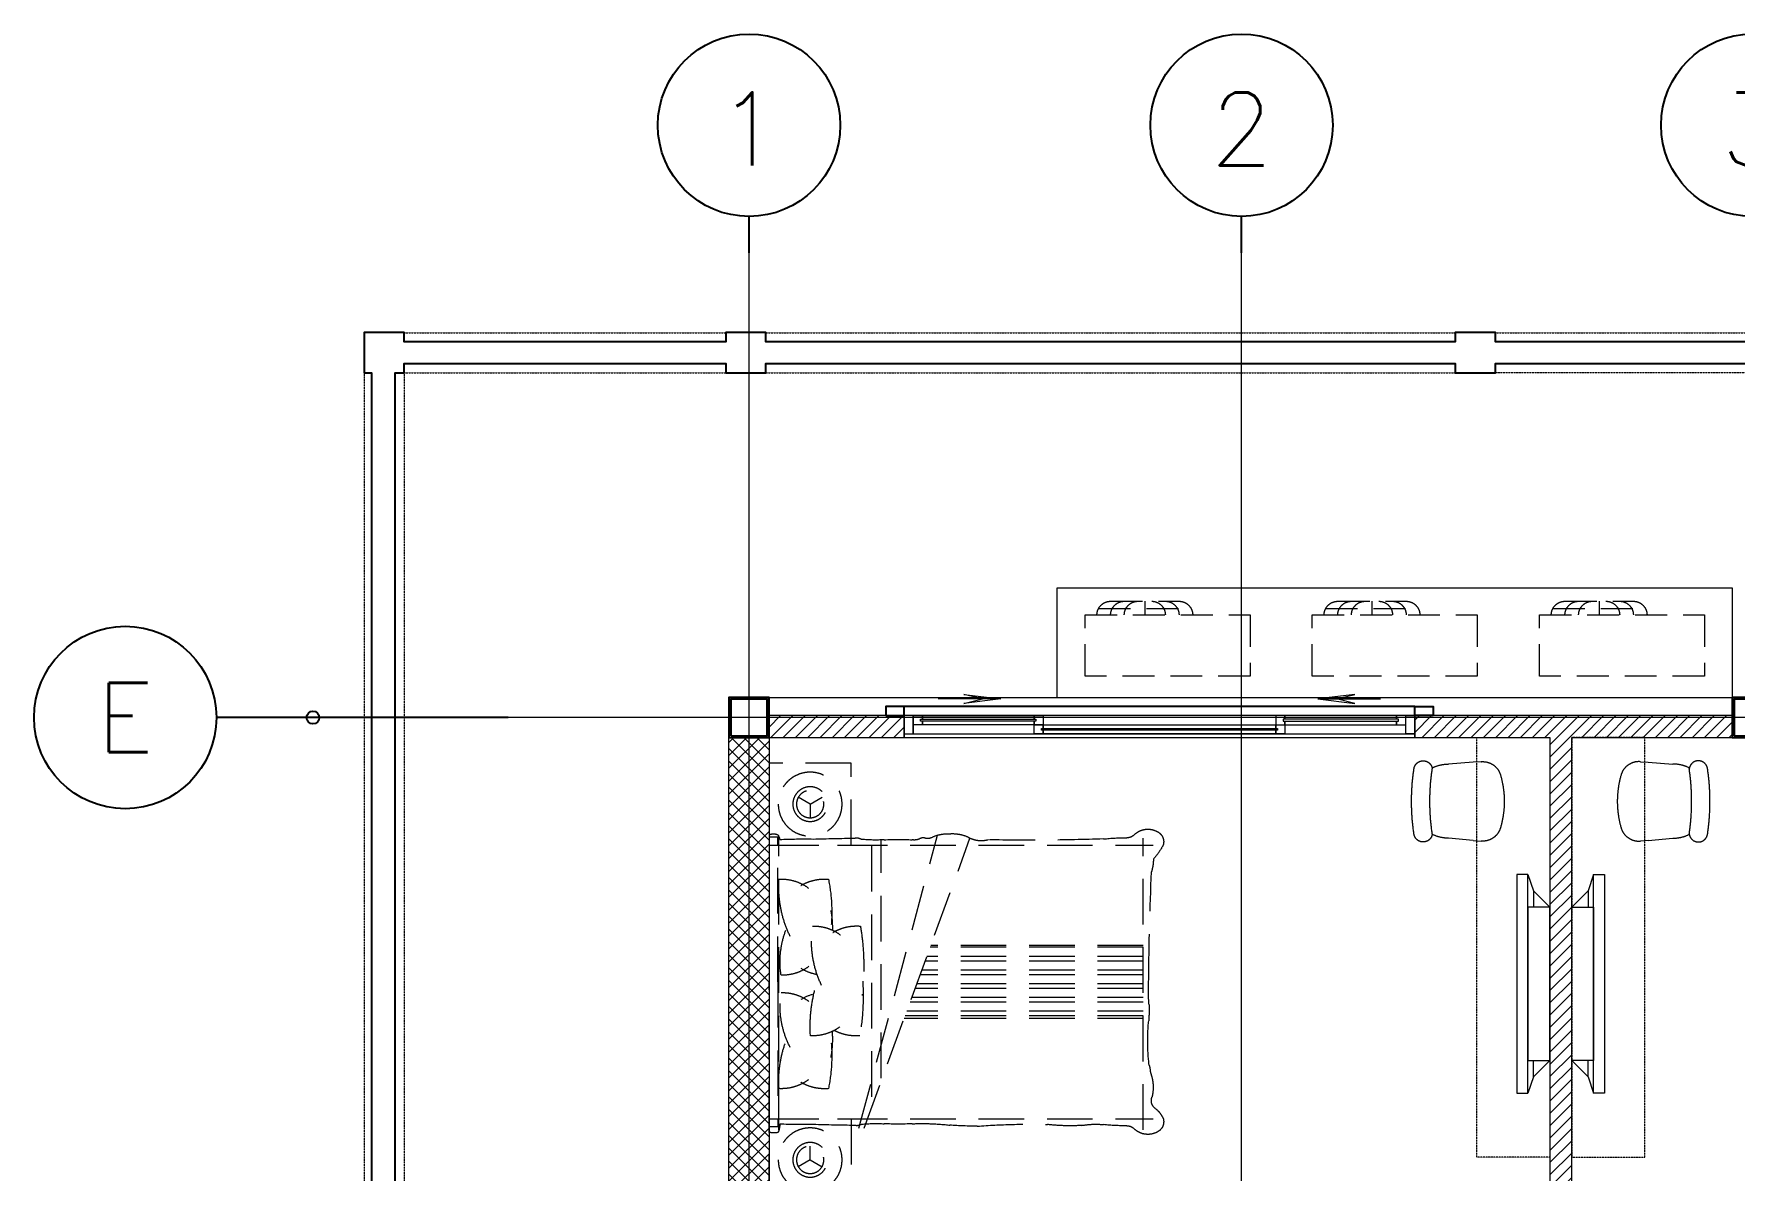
# Model space of a CAD drawing. Header units: millimetres. Extents: x 0 to 71617, y -15450 to 30894.
# Drawn here: x 16587 to 25912, y -542 to 5690 of the extents above; entities that cross this region are included whole.
import ezdxf
from ezdxf.enums import TextEntityAlignment as Align

# ---------------------------------------------------------------- set-up
doc = ezdxf.new("R2010")
doc.units = ezdxf.units.MM
doc.linetypes.add('CENTER2', pattern=[1.125, 0.75, -0.125, 0.125, -0.125])
doc.linetypes.add('HIDDEN', pattern=[0.375, 0.25, -0.125])
for name, color, linetype, lineweight in [('axis', 40, 'CENTER2', 5), ('Beam', 7, 'Continuous', 15), ('Brick Wall Hatch', 254, 'Continuous', 5), ('DIM2', 4, 'Continuous', 5), ('Furniture', 36, 'Continuous', 5), ('Hatch', 8, 'Continuous', 5), ('LINE-DETAIL-SAKURA', 2, 'Continuous', 30), ('Sanitary', 141, 'Continuous', 5), ('Wall Brick', 5, 'Continuous', 15), ('Window', 133, 'Continuous', 5)]:
    doc.layers.add(name, color=color, linetype=linetype, lineweight=lineweight)
for name, color, linetype in [('COL', 5, 'Continuous'), ('DIMS-BUBL-002', 2, 'Continuous'), ('DIMS-BUBL-005', 5, 'Continuous'), ('DIMS-BUBL-008', 250, 'Continuous'), ('Wall', 7, 'Continuous')]:
    doc.layers.add(name, color=color, linetype=linetype)
doc.styles.add('SIMPLEX', font='simplex.shx')

# ---------------------------------------------------------------- blocks, each defined once
blk = doc.blocks.new('FENCE-1ST')
at = {"layer": 'Hatch', "linetype": 'HIDDEN', "elevation": -7.9}
for points in [[(110, 16009), (1871.9, 16009), (1871.9, 15959.6), (110, 15959.6)], [(5871.9, 15959.6), (2091.9, 15959.6), (2091.9, 16009), (5871.9, 16009)], [(6091.9, 16009), (9890, 16009), (9890, 15959.6), (6091.9, 15959.6)], [(-110, 10609.2), (-70, 10609.2), (-70, 15789), (-110, 15789)], [(60, 15789), (110, 15789), (110, 10609.2), (60, 10609.2)], [(110, 15789), (1871.9, 15789), (1871.9, 15839.6), (110, 15839.6)], [(2091.9, 15789), (5871.9, 15789), (5871.9, 15839.6), (2091.9, 15839.6)], [(9890, 15787), (6091.9, 15789), (6091.9, 15839.6), (9890, 15839.6)]]:
    blk.add_lwpolyline(points, close=True, dxfattribs=at)
at = {"layer": 'Wall', "elevation": -7.9}
for points in [[(9890, 15959.6), (6091.9, 15959.7), (6091.9, 16009.6), (5871.9, 16009.6), (5871.9, 15959.6), (2091.9, 15959.6), (2091.9, 16009.6), (1871.9, 16009.6), (1871.9, 15959.6), (110, 15959.6), (110, 16009.6), (-110, 16009.6), (-110, 15789.6), (-70, 15789.6), (-70, 10609.7), (-110, 10609.7), (-110, 10389.7), (-60, 10389.7), (-60, 5509.9), (-110, 5509.9), (-110, 5289.9), (-60, 5289.9), (-60, 110)], [(60, 110), (60, 5289.3), (110.2, 5289.3), (110.2, 5509.9), (60, 5509.9), (60, 10389.7), (110, 10389.7), (110, 10609.7), (60, 10609.7), (60, 15789.6), (110, 15789.6), (110, 15839.6), (1871.9, 15839.6), (1871.9, 15789.6), (2091.9, 15789.6), (2091.9, 15839.6), (5871.9, 15839.6), (5871.9, 15789.6), (6091.9, 15789.6), (6091.9, 15839.6), (9890, 15839.6)]]:
    blk.add_lwpolyline(points, dxfattribs=at)
blk = doc.blocks.new('AC')
at = {"layer": 'Sanitary', "linetype": 'HIDDEN', "ltscale": 700}
for p, q in [((765, 410), (390, 410)), ((577.5, 410), (577.5, 335)), ((831, 370.7), (324, 370.7))]:
    blk.add_line(p, q, dxfattribs=at)
blk.add_lwpolyline([(0, 335), (0, 0), (905, 0), (905, 335), (0, 335)], dxfattribs=at)
for centre, start, end in [((390, 335), 90, 180), ((465, 335), 90, 180), ((540, 335), 90, 180), ((615, 335), 0, 90), ((690, 335), 0, 90), ((765, 335), 0, 90)]:
    blk.add_arc(centre, 75, start, end, dxfattribs=at)
blk = doc.blocks.new('Col-1')
at = {"layer": 'COL'}
for points in [[(-10, -10), (210, -10), (210, 210), (-10, 210)], [(0, 0), (200, 0), (200, 200), (0, 200)]]:
    blk.add_lwpolyline(points, close=True, dxfattribs=at)
blk = doc.blocks.new('COL-1ST')
at = {"layer": 'COL'}
for p in [(-100, 8700), (5400, 8700)]:
    blk.add_blockref('Col-1', p, dxfattribs=at)
blk = doc.blocks.new('AW3')
at = {"layer": 'Wall'}
for points in [[(-100, 120), (0, 120), (0, 170), (-100, 170)], [(2900, 120), (2800, 120), (2800, 170), (2900, 170)]]:
    blk.add_lwpolyline(points, close=True, dxfattribs=at)
blk.add_lwpolyline([(2800, 170), (0, 170)], dxfattribs=at)
at = {"layer": 'Wall Brick'}
blk.add_lwpolyline([(0, 0), (2800, 0), (2800, 120), (0, 120)], close=True, dxfattribs=at)
at = {"layer": 'Window', "color": 8, "elevation": -7.9}
for points in [[(531.2, 211.7), (328.1, 186.7), (429.6, 211.7), (328.1, 236.7), (531.2, 211.7), (187.4, 211.7)], [(2268.8, 211.7), (2471.9, 186.7), (2370.4, 211.7), (2471.9, 236.7), (2268.8, 211.7), (2612.6, 211.7)]]:
    blk.add_lwpolyline(points, dxfattribs=at)
at = {"layer": 'Window'}
for points in [[(50, 20), (50, 120), (0, 120), (0, 20), (50, 20)], [(100, 100), (100, 120), (712.5, 120), (712.5, 100)], [(712.5, 100), (712.5, 120), (762.5, 120), (762.5, 70), (712.5, 70), (712.5, 90)], [(2087.5, 100), (2087.5, 120), (2037.5, 120), (2037.5, 70), (2087.5, 70), (2087.5, 90)], [(2700, 100), (2700, 120), (2087.5, 120), (2087.5, 100)], [(712.5, 90), (712.5, 70), (100, 70), (100, 90)], [(762.5, 50), (762.5, 70), (2037.5, 70), (2037.5, 50)], [(2037.5, 40), (2037.5, 20), (762.5, 20), (762.5, 40)], [(2037.5, 50), (2037.5, 70), (2087.5, 70), (2087.5, 20), (2037.5, 20), (2037.5, 40)], [(2087.5, 90), (2087.5, 70), (2700, 70), (2700, 90)]]:
    blk.add_lwpolyline(points, dxfattribs=at)
at = {"layer": 'Window', "elevation": 0}
for points in [[(100, 90), (100, 70), (50, 70), (50, 120), (100, 120), (100, 100)], [(2700, 90), (2700, 70), (2750, 70), (2750, 120), (2700, 120), (2700, 100)], [(762.5, 40), (762.5, 20), (712.5, 20), (712.5, 70), (762.5, 70), (762.5, 50)]]:
    blk.add_lwpolyline(points, dxfattribs=at)
at = {"layer": 'Window'}
for points in [[(50, 20), (2800, 20), (2800, 120), (50, 120)], [(722.5, 90), (90, 90), (90, 100), (722.5, 100)], [(2077.5, 90), (2710, 90), (2710, 100), (2077.5, 100)], [(2800, 120), (2800, 20), (2750, 20), (2750, 120)], [(2047.5, 40), (752.5, 40), (752.5, 50), (2047.5, 50)]]:
    blk.add_lwpolyline(points, close=True, dxfattribs=at)
blk = doc.blocks.new('2D WALL-1ST')
at = {"layer": 'Brick Wall Hatch'}
h = blk.add_hatch(dxfattribs=at)
h.set_pattern_fill('LINE', color=256, scale=15, angle=45, style=0)
h.set_pattern_definition([(45, (-747547.1, -513433.095), (-33.6759605, 33.6759605), [])])
h.paths.add_polyline_path([(110, 8690), (850, 8690), (850, 8810), (110, 8810)])
h.paths.add_polyline_path([(3650, 8690), (4390, 8690), (4390, 5410), (4300, 5410), (4300, 5290), (4600, 5290), (4600, 5410), (4510, 5410), (4510, 8690), (5390, 8690), (5390, 8810), (3650, 8810)])
h.paths.add_polyline_path([(5610, 8690), (5830, 8690), (5830, 8810), (5610, 8810)])
h.paths.add_polyline_path([(7430, 8690), (7430, 8810), (8000, 8810), (8000, 8690)])
h.paths.add_polyline_path([(7890, 5410), (5500, 5410), (5500, 5290), (7890, 5290)])
h.paths.add_polyline_path([(2810, 5270), (3190, 5270), (3190, 5200), (3330, 5200), (3330, 5290), (3400, 5290), (3400, 5410), (2810, 5410)])
h.paths.add_polyline_path([(110, 5410), (2590, 5410), (2590, 5270), (110, 5270)])
h.paths.add_polyline_path([(-210, 5065), (-210, 5410), (-110, 5410), (-110, 5190), (-70, 5190), (-70, 5065)])
h.paths.add_polyline_path([(-70, 3335), (-70, 3540), (1110, 3540), (1110, 3730), (3190, 3730), (3190, 2430), (2570, 2430), (2570, 2330), (2050, 2330), (2050, 2190), (2810, 2190), (2810, 2290), (3550.3, 2290), (3550.3, 2410), (3330, 2410), (3330, 4400), (3190, 4400), (3190, 3870), (1110, 3870), (1111.5, 4060), (-69.3, 4060), (-70.7, 4265), (-210, 4265), (-210, 3335)])
h.paths.add_polyline_path([(-69.3, 3920), (990, 3920), (990, 3680), (-69.3, 3680)], flags=16)
h.paths.add_polyline_path([(-110, 110), (-110, 2190), (-210, 2190), (-210, 2535), (-70, 2535), (-70, 2330), (1250, 2330), (1250, 2190), (0, 2190), (0, 110)])
h.paths.add_polyline_path([(4450.3, 2290), (7890, 2290), (7890, 2410), (4450.3, 2410)])
at = {"layer": 'Hatch'}
h = blk.add_hatch(dxfattribs=at)
h.set_pattern_fill('NET', color=256, scale=400, angle=135, style=0)
h.set_pattern_definition([(135, (-86110, -5210), (-35.35534, -35.35534), []), (225, (-86110, -5210), (35.35534, -35.35534), [])])
h.paths.add_polyline_path([(110, -110), (900, -110), (900, 110), (110, 110)])
h.paths.add_polyline_path([(1800, -110), (1800, 110), (2810, 110), (2810, -1090), (2590, -1090), (2590, -110)])
h.paths.add_polyline_path([(3050, -1310), (2810, -1310), (2810, -1090), (3050, -1090)])
h.paths.add_polyline_path([(2590, -1310), (2810, -1310), (2810, -1610), (2590, -1610)])
h.paths.add_polyline_path([(6530.3, -1310), (6530.3, -1090), (6990, -1090), (6990, -1610), (6770.3, -1610), (6770.3, -1310)])
h.paths.add_polyline_path([(-110, 8690), (110, 8690), (110, 5410), (-110, 5410)])
at = {"layer": 'Beam'}
blk.add_lwpolyline([(110, 8910), (5390, 8910), (5390, 8810), (110, 8810)], close=True, dxfattribs=at)
at = {"layer": 'Wall Brick'}
blk.add_lwpolyline([(1690, 8910), (1690, 9510), (5390, 9510), (5390, 8910)], dxfattribs=at)
for points in [[(110, 8690), (850, 8690), (850, 8810), (110, 8810)], [(3650, 8690), (4390, 8690), (4390, 5410), (4300, 5410), (4300, 5290), (4600, 5290), (4600, 5410), (4510, 5410), (4510, 8690), (5390, 8690), (5390, 8810), (3650, 8810)], [(-110, 8690), (110, 8690), (110, 5410), (-110, 5410)]]:
    blk.add_lwpolyline(points, close=True, dxfattribs=at)
blk.add_blockref('AW3', (850, 8690), dxfattribs=at)
blk = doc.blocks.new('12D')
at = {"layer": 'Furniture', "linetype": 'HIDDEN'}
for p, q in [((-0.225, 0.975, 0), (-0.29, 1.0125, 0)), ((-0.225, 0.975, 0), (-0.16, 1.0125, 0)), ((-0.225, 0.975, 0), (-0.225, 0.9, 0)), ((-0.0234, 0.75), (-2.1051, 0.75)), ((-2.0504, -0.81), (-2.0504, 0.789)), ((-0.5208, -0.8007), (-1.1011, 0.7878)), ((-0.4918, -0.8011), (-0.9235, 0.8048)), ((-0.6138, -0.5272), (-0.6138, 0.7785)), ((-0.563, -0.6296), (-0.563, 0.752)), ((-0.0534, -0.81), (-0.0534, 0.8023)), ((-2.0504, 0.19, 0), (-0.8827, 0.19, 0)), ((-2.0504, 0.14, 0), (-0.8645, 0.14, 0)), ((-2.0504, 0.115, 0), (-0.8553, 0.115, 0)), ((-2.0504, 0.065, 0), (-0.8371, 0.065, 0)), ((-2.0504, 0.04, 0), (-0.8279, 0.04, 0)), ((-2.0504, -0.01, 0), (-0.8097, -0.01, 0)), ((-2.0504, -0.035, 0), (-0.8005, -0.035, 0)), ((-2.0504, -0.085, 0), (-0.7823, -0.085, 0)), ((-2.0504, -0.11, 0), (-0.7731, -0.11, 0)), ((-2.0504, -0.16, 0), (-0.7549, -0.16, 0)), ((-2.0504, -0.185, 0), (-0.7457, -0.185, 0)), ((-0.0234, -0.75), (-2.1051, -0.75)), ((-0.225, -0.975, 0), (-0.225, -0.9, 0)), ((-0.225, -0.975, 0), (-0.29, -1.0125, 0)), ((-0.225, -0.975, 0), (-0.16, -1.0125, 0))]:
    blk.add_line(p, q, dxfattribs=at)
at = {"layer": 'Furniture', "linetype": 'HIDDEN', "elevation": 0}
for points in [[(-0.45, 0.75), (-0.45, 1.2), (0, 1.2), (0, 0.75)], [(-0.45, -0.75), (-0.45, -1.2), (0, -1.2), (0, -0.75)]]:
    blk.add_lwpolyline(points, close=True, dxfattribs=at)
at = {"layer": 'Furniture', "linetype": 'HIDDEN'}
for points in [[(-2.1067, 0.6738, -0.059671), (-2.1604, 0.7503, -0.37589), (-2.1271, 0.8245, -0.329446), (-2.0023, 0.8075, 0.211134), (-1.9613, 0.7906, -0.026504), (-1.8327, 0.7839, 0.012553), (-1.2018, 0.7792, 0.224147), (-1.0857, 0.7967, -0.12481), (-0.9858, 0.8122, -0.129887), (-0.8898, 0.7915, 0.290552), (-0.846, 0.7926, -0.141011), (-0.8294, 0.787, 0.180615), (-0.7851, 0.7793, -0.025508), (-0.6309, 0.7793, 0.038458), (-0.5072, 0.7818, -0.214987), (-0.4701, 0.7885, -0.00267), (-0.2416, 0.7837, -0.015571), (-0.0586, 0.7812, -0.098699), (-0.0477, 0.8068, -0.222522), (0, 0.8068), (0, -0.8229, -0.171621), (-0.0496, -0.824, -0.102495), (-0.0586, -0.7791, -0.015571), (-0.2416, -0.7816, -0.00267), (-0.4701, -0.7864, -0.214987), (-0.5072, -0.7797, 0.038458), (-0.6309, -0.7772, -0.025508), (-0.7851, -0.7772, 0.039412), (-0.9911, -0.7849, -0.016498), (-1.1411, -0.7905, 0.026482), (-1.5259, -0.7811, -0.045388), (-1.7145, -0.7864, 0.066965), (-1.8327, -0.7818, -0.026504), (-1.9613, -0.7885, 0.211134), (-2.0023, -0.8054, -0.329446), (-2.1271, -0.8224, -0.37589), (-2.1604, -0.7482, -0.123892), (-2.119, -0.6948, 0.342539), (-2.0986, -0.6323)], [(-2.0986, -0.6323, -0.152354), (-2.0902, -0.4956, -0.053528), (-2.0833, -0.4551, 0.055897), (-2.0809, -0.213, -0.026973), (-2.083, -0.1254, 0.036947), (-2.081, 0.0124, 0.008361), (-2.0961, 0.6041, -0.075106), (-2.1067, 0.6738)]]:
    blk.add_lwpolyline(points, format="xyb", dxfattribs=at)
for points in [[(-0.0477, 0), (-0.0477, 0.7936), (0, 0.7936), (0, 0)], [(-2.0504, 0.2), (-0.8864, 0.2)], [(-0.0477, 0), (-0.0477, -0.7936), (0, -0.7936), (0, 0)], [(-2.0504, -0.2), (-0.7402, -0.2)]]:
    blk.add_lwpolyline(points, dxfattribs=at)
for centre, radius in [((-0.225, 0.975, 0), 0.175), ((-0.225, 0.975, 0), 0.095), ((-0.225, 0.975, 0), 0.075), ((-0.225, -0.975, 0), 0.175), ((-0.225, -0.975, 0), 0.095), ((-0.225, -0.975, 0), 0.075)]:
    blk.add_circle(centre, radius, dxfattribs=at)
for centre, radius, start, end in [((0.5675, 0.3823), 0.9109, 168.52519, 184.24335), ((-0.3043, 0.3105), 0.2539, 58.94952, 94.7183), ((-0.0676, 0.316), 0.2479, 86.88607, 126.56279), ((-0.6758, 0.5223), 0.623, 334.065, 3.79855), ((0.133, 0.2989), 0.4798, 168.76055, 181.75388), ((0.8315, 0.0837), 1.3505, 170.51746, 186.69328), ((-0.4796, 0.0532), 0.2539, 58.94952, 94.71831), ((-0.2452, 0.0654), 0.2412, 88.13864, 127.09721), ((-0.8046, 0.2276), 0.5727, 334.51329, 7.91348), ((-0.5516, 0.1102), 0.4917, 351.47271, 27.53799), ((0.7951, -0.0771), 1.3106, 176.46128, 189.56174), ((-1.0509, -0.2469), 0.826, 356.67503, 22.47929), ((-0.3075, 0.2905), 0.2539, 280.98969, 301.05048), ((-0.0731, 0.2783), 0.2412, 232.90279, 271.86136), ((-0.3075, -0.3116), 0.2539, 58.94952, 74.59403), ((-0.0731, -0.2993), 0.2412, 88.13864, 127.09721), ((-0.5516, -0.1312), 0.4917, 332.46201, 8.52729), ((-0.4764, -0.0418), 0.2539, 265.2817, 298.0889), ((-0.2397, -0.0472), 0.2479, 233.43721, 273.11393), ((0.2128, -0.3124), 0.5596, 175.8162, 190.40516), ((-0.6758, -0.5433), 0.623, 356.20145, 25.935), ((0.5675, -0.4034), 0.9109, 175.75665, 191.47481), ((-0.3043, -0.3316), 0.2539, 265.2817, 301.05048), ((-0.0676, -0.337), 0.2479, 233.43721, 273.11393)]:
    blk.add_arc(centre, radius, start, end, dxfattribs=at)
blk = doc.blocks.new('A$C53EF435A')
at = {"layer": 'Furniture', "linetype": 'HIDDEN', "ltscale": 500}
for p, q in [((-0.2144, 0.1697), (-0.2046, 0.3048)), ((0.2137, 0.1697), (0.2017, 0.3048))]:
    blk.add_line(p, q, dxfattribs=at)
blk.add_lwpolyline([(0.2137, 0.1697), (0.2175, 0.1269, -0.358502), (0.1445, 0.0204, -0.141508), (-0.1445, 0.0204, -0.358502), (-0.2175, 0.1269), (-0.2144, 0.1697)], format="xyb", dxfattribs=at)
for centre, radius, start, end in [((-0.1718, 0.4445), 0.0508, 98.45547, 261.54453), ((0, -0.7112), 1.2192, 81.54453, 98.45547), ((0.1718, 0.4445), 0.0508, 278.45547, 81.54453), ((-0.0014, 0.3048), 0.2032, 153.61801, 180), ((0, -0.8117), 1.2192, 81.54453, 98.45547), ((-0.0014, 0.3048), 0.2032, 0, 26.21221)]:
    blk.add_arc(centre, radius, start, end, dxfattribs=at)
blk = doc.blocks.new('TV')
at = {"color": 0, "linetype": 'ByBlock', "lineweight": -2}
for p, q in [((-350, 0), (-425, -75)), ((350, 0), (425, -75)), ((-500, -100), (-425, -75)), ((425, -75), (500, -100))]:
    blk.add_line(p, q, dxfattribs=at)
for points in [[(-350, -100), (350, -100), (350, 0), (-350, 0)], [(-500, -150), (500, -150), (500, -100), (-500, -100)]]:
    blk.add_lwpolyline(points, close=True, dxfattribs=at)
for points in [[(-425, -75), (-350, -75)], [(425, -75), (350, -75)]]:
    blk.add_lwpolyline(points, dxfattribs=at)
blk = doc.blocks.new('FURNITURE-1ST')
at = {"layer": 'Furniture', "linetype": 'HIDDEN', "elevation": 0.1}
for points in [[(3990, 8690), (4390, 8690), (4390, 6390), (3990, 6390)], [(4910, 8690), (4510, 8690), (4510, 6390), (4910, 6390)]]:
    blk.add_lwpolyline(points, close=True, dxfattribs=at)
at = {"layer": 'Furniture', "ltscale": 500, "xscale": -1000, "yscale": 1000, "zscale": 1000}
blk.add_blockref('12D', (110, 7350, 0.1), dxfattribs=at)
at = {"layer": 'Furniture', "ltscale": 500}
for name, p, xscale, yscale, zscale, rotation in [('A$C53EF435A', (4140, 8340, 0.1), -1000, 1000, 1000, 90), ('A$C53EF435A', (4760, 8340, 0.1), 1000, 1000, 1000, 270), ('TV', (4390, 7340, 0.1), 1.200000000186265, 1.200000000186265, 1.200000000186265, 270), ('TV', (4510, 7340, 0.1), -1.200000000186265, 1.200000000186265, 1.200000000186265, 90)]:
    blk.add_blockref(name, p, dxfattribs=dict(at, xscale=xscale, yscale=yscale, zscale=zscale, rotation=rotation))
blk = doc.blocks.new('BUBBLE-V4')
at = {"layer": 'DIMS-BUBL-008'}
blk.add_line((0, -0.68), (0, -0.48), dxfattribs=at)
blk.add_circle((0, 0.02), 0.5, dxfattribs=at)
at = {"layer": 'DIMS-BUBL-005', "style": 'SIMPLEX'}
blk.add_attdef('-', text='', height=0.38, dxfattribs=at).set_placement((0, 0), align=Align.MIDDLE)
blk = doc.blocks.new('BUBBLE-H3')
at = {"layer": 'DIMS-BUBL-002'}
blk.add_circle((1.0291, 0, 0.0079), 0.035, dxfattribs=at)
at = {"layer": 'DIMS-BUBL-008'}
blk.add_line((2.1, 0), (0.7, 0), dxfattribs=at)
blk.add_lwpolyline([(0.7, 0), (0.5, 0)], dxfattribs=at)
blk.add_circle((0, 0), 0.5, dxfattribs=at)
at = {"layer": 'DIMS-BUBL-005', "style": 'SIMPLEX'}
blk.add_attdef('-', text='', height=0.38, dxfattribs=at).set_placement((0.02, 0), align=Align.MIDDLE)
blk = doc.blocks.new('GRIDLINE-GF')
at = {"layer": 'axis'}
for p, q in [((-2700, -6362.2, -0.1), (-2700, 12546.8)), ((0, -6362.2, -0.1), (0, 12546.8)), ((48410, 10000), (-4020, 10000))]:
    blk.add_line(p, q, dxfattribs=at)
at = {"layer": 'DIMS-BUBL-008'}
ref = blk.add_blockref('BUBBLE-V4', (-2700, 13226.8), dxfattribs=dict(at, xscale=1000, yscale=1000, zscale=1000))
ref.add_attrib('-', '1', dxfattribs={"layer": 'DIMS-BUBL-005', "height": 400, "style": 'SIMPLEX'}).set_placement((-2700, 13226.8), align=Align.MIDDLE)
ref = blk.add_blockref('BUBBLE-V4', (0, 13226.8), dxfattribs=dict(at, xscale=1000, yscale=1000, zscale=1000))
ref.add_attrib('-', '2', dxfattribs={"layer": 'DIMS-BUBL-005', "height": 400, "style": 'SIMPLEX'}).set_placement((0, 13226.8), align=Align.MIDDLE)
ref = blk.add_blockref('BUBBLE-V4', (2800, 13226.8), dxfattribs=dict(at, xscale=1000, yscale=1000, zscale=1000))
ref.add_attrib('-', '3', dxfattribs={"layer": 'DIMS-BUBL-005', "height": 400, "style": 'SIMPLEX'}).set_placement((2800, 13226.8), align=Align.MIDDLE)
ref = blk.add_blockref('BUBBLE-H3', (-6120, 10000), dxfattribs=dict(at, xscale=1000, yscale=1000, zscale=1000))
ref.add_attrib('-', 'E', dxfattribs={"layer": '0', "color": 5, "linetype": 'Continuous', "height": 380, "style": 'SIMPLEX'}).set_placement((-6120, 10000), align=Align.MIDDLE)

msp = doc.modelspace()

# ---------------------------------------------------------------- block references
at = {"layer": 'Defpoints', "color": 6}
msp.add_blockref('COL-1ST', (20506.5, -6856.1, 7.9), dxfattribs=at)
at = {"layer": 'DIM2'}
msp.add_blockref('GRIDLINE-GF', (23206.5, -8056.5, 7.9), dxfattribs=at)
at = {"layer": 'Furniture', "linetype": 'HIDDEN'}
msp.add_blockref('FURNITURE-1ST', (20506.5, -6856.1, 7.8), dxfattribs=at)
at = {"layer": 'LINE-DETAIL-SAKURA'}
msp.add_blockref('FENCE-1ST', (18506.5, -11956.1, 15.9), dxfattribs=at)
at = {"layer": 'Sanitary', "xscale": -1}
for p in [(23253.7, 2170.7, 7.9), (24499, 2170.7, 7.9), (25744.4, 2170.7, 7.9)]:
    msp.add_blockref('AC', p, dxfattribs=at)
at = {"layer": 'Wall Brick'}
msp.add_blockref('2D WALL-1ST', (20506.5, -6856.1, 7.9), dxfattribs=at)

doc.saveas('drawing.dxf')
